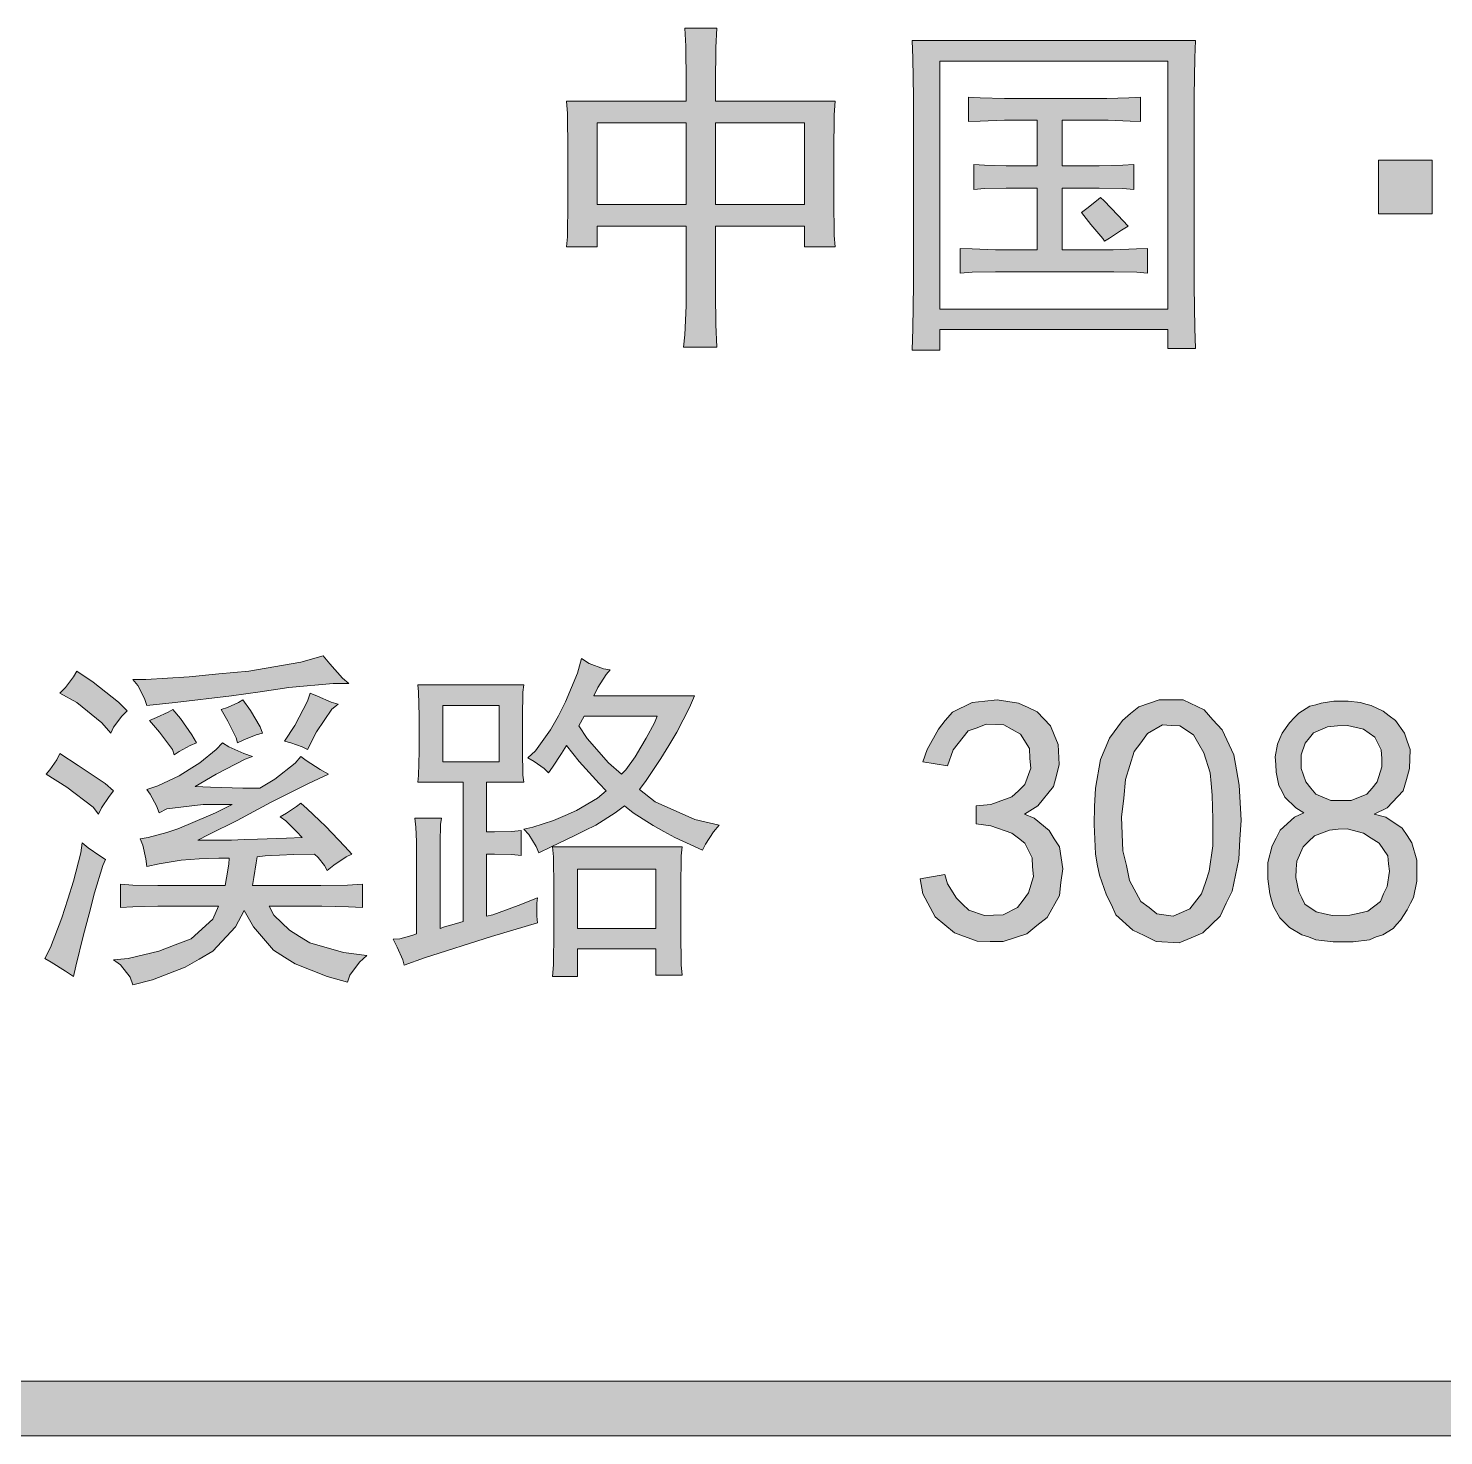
# Model space of a CAD drawing. Header units: millimetres. Extents: x 0 to 414, y 0 to 292.
# Drawn here: x 367.72 to 378.69, y 223.71 to 234.62 of the extents above; entities that cross this region are included whole.
import ezdxf

# ---------------------------------------------------------------- set-up
doc = ezdxf.new("R2010")
doc.units = ezdxf.units.MM

msp = doc.modelspace()

# ---------------------------------------------------------------- hatches: boundary and pattern name
h = msp.add_hatch(color=0)
h.paths.add_polyline_path([(373.051917, 234.618389), (373.044861, 234.470222), (373.041333, 234.188), (373.041333, 234.053944), (373.969139, 234.053944), (373.962083, 233.948111), (373.958556, 233.655306), (373.958556, 233.468333), (373.958556, 233.284889), (373.962083, 233.01325), (373.969139, 232.925056), (373.732778, 232.925056), (373.732778, 233.083806), (373.041333, 233.083806), (373.041333, 232.625194), (373.041333, 232.561694), (373.044861, 232.321806), (373.051917, 232.145417), (372.794389, 232.145417), (372.804972, 232.240667), (372.815556, 232.466444), (372.815556, 232.593444), (372.815556, 233.083806), (372.124111, 233.083806), (372.124111, 232.925056), (371.88775, 232.925056), (371.894806, 233.002667), (371.898333, 233.274306), (371.898333, 233.468333), (371.898333, 233.665889), (371.894806, 233.958694), (371.88775, 234.053944), (372.815556, 234.053944), (372.815556, 234.198583), (372.812028, 234.480806), (372.804972, 234.618389)])
h.paths.add_polyline_path([(373.732778, 233.253139), (373.732778, 233.884611), (373.041333, 233.884611), (373.041333, 233.253139)])
h.paths.add_polyline_path([(372.815556, 233.253139), (372.815556, 233.884611), (372.124111, 233.884611), (372.124111, 233.253139)])
h = msp.add_hatch(color=0)
h.paths.add_polyline_path([(376.763139, 234.523139), (376.756083, 234.389083), (376.752556, 234.09275), (376.752556, 233.926944), (376.752556, 232.783944), (376.752556, 232.618139), (376.756083, 232.293583), (376.763139, 232.134833), (376.547944, 232.134833), (376.547944, 232.283), (374.780528, 232.283), (374.780528, 232.12425), (374.565333, 232.12425), (374.572389, 232.290056), (374.575917, 232.628722), (374.575917, 232.805111), (374.575917, 233.926944), (374.575917, 234.085694), (374.572389, 234.385556), (374.565333, 234.523139)])
h.paths.add_polyline_path([(376.547944, 232.44175), (376.547944, 234.364389), (374.780528, 234.364389), (374.780528, 232.44175)])
h = msp.add_hatch(color=0)
h.dxf.hatch_style = 2
h.paths.add_polyline_path([(375.994083, 234.075111), (376.075222, 234.075111), (376.244556, 234.078639), (376.336278, 234.085694), (376.336278, 233.895194), (376.255139, 233.898722), (376.085806, 233.905778), (375.994083, 233.905778), (375.7295, 233.905778), (375.7295, 233.553), (375.92, 233.553), (376.01525, 233.553), (376.198694, 233.556528), (376.283361, 233.563583), (376.283361, 233.369556), (376.198694, 233.376611), (376.01525, 233.380139), (375.92, 233.380139), (375.7295, 233.380139), (375.7295, 232.900361), (376.025833, 232.900361), (376.124611, 232.900361), (376.304528, 232.907417), (376.389194, 232.910944), (376.389194, 232.720444), (376.308056, 232.7275), (376.128139, 232.731028), (376.025833, 232.731028), (375.302639, 232.731028), (375.210917, 232.731028), (375.031, 232.7275), (374.939278, 232.720444), (374.939278, 232.910944), (375.031, 232.907417), (375.210917, 232.900361), (375.302639, 232.900361), (375.535472, 232.900361), (375.535472, 233.380139), (375.387306, 233.380139), (375.295583, 233.380139), (375.12625, 233.376611), (375.045111, 233.369556), (375.045111, 233.563583), (375.12625, 233.556528), (375.295583, 233.553), (375.387306, 233.553), (375.535472, 233.553), (375.535472, 233.905778), (375.376722, 233.905778), (375.281472, 233.905778), (375.0945, 233.898722), (375.002778, 233.895194), (375.002778, 234.085694), (375.0945, 234.078639), (375.281472, 234.075111), (375.376722, 234.075111)])
h = msp.add_hatch(color=0)
h.dxf.hatch_style = 2
h.paths.add_polyline_path([(378.181306, 233.595333), (378.597583, 233.595333), (378.597583, 233.179056), (378.181306, 233.179056)])
h = msp.add_hatch(color=0)
h.dxf.hatch_style = 2
h.paths.add_polyline_path([(376.025833, 233.306056), (376.054056, 233.281361), (376.159889, 233.168472), (376.241028, 233.083806), (376.188111, 233.052056), (376.096389, 232.992083), (376.057583, 232.967389), (376.043472, 232.988556), (375.95175, 233.097917), (375.877667, 233.189639), (375.92, 233.221389), (375.994083, 233.281361)])
h = msp.add_hatch(color=0)
h.dxf.hatch_style = 2
h.paths.add_polyline_path([(370.201472, 229.538389), (370.078, 229.538389), (369.735806, 229.506639), (369.513556, 229.474889), (369.291306, 229.443139), (368.853861, 229.390222), (368.635139, 229.369056), (368.6175, 229.421972), (368.564583, 229.524278), (368.525778, 229.570139), (368.628083, 229.570139), (368.963222, 229.591306), (369.192528, 229.612472), (369.425361, 229.633639), (369.827528, 229.704194), (370.000389, 229.753583), (370.053306, 229.690083), (370.152083, 229.580722)])
h = msp.add_hatch(color=0)
h.paths.add_polyline_path([(372.226417, 229.644222), (372.194667, 229.608944), (372.131167, 229.506639), (372.099417, 229.443139), (372.879056, 229.443139), (372.84025, 229.351417), (372.741472, 229.160917), (372.6815, 229.058611), (372.618, 228.956306), (372.505111, 228.786972), (372.452194, 228.716417), (372.575667, 228.621167), (372.882583, 228.483583), (373.069556, 228.44125), (373.027222, 228.388333), (372.963722, 228.293083), (372.942556, 228.247222), (372.879056, 228.275444), (372.727361, 228.346), (372.642694, 228.391861), (372.558028, 228.437722), (372.402806, 228.5365), (372.335778, 228.589417), (372.265222, 228.5365), (372.113528, 228.44125), (372.028861, 228.398917), (371.947722, 228.356583), (371.767806, 228.271917), (371.672556, 228.226056), (371.651389, 228.275444), (371.594944, 228.367167), (371.556139, 228.4095), (371.626694, 228.423611), (371.785444, 228.476528), (371.877167, 228.515333), (371.965361, 228.554139), (372.127639, 228.649389), (372.194667, 228.705833), (372.14175, 228.762278), (371.986528, 228.935139), (371.88775, 229.058611), (371.848944, 228.995111), (371.778389, 228.889278), (371.746639, 228.846944), (371.714889, 228.878694), (371.637278, 228.935139), (371.587889, 228.963361), (371.647861, 229.016278), (371.764278, 229.178556), (371.82425, 229.287917), (371.880694, 229.397278), (371.972417, 229.619528), (372.004167, 229.732417), (372.064139, 229.693611), (372.1735, 229.651278)])
h.paths.add_polyline_path([(371.983, 229.210306), (372.0465, 229.111528), (372.212306, 228.924556), (372.314611, 228.836361), (372.346361, 228.868111), (372.420444, 228.970417), (372.462778, 229.0445), (372.505111, 229.115056), (372.568611, 229.235), (372.589778, 229.284389), (372.025333, 229.284389)])
h = msp.add_hatch(color=0)
h.dxf.hatch_style = 2
h.paths.add_polyline_path([(368.091861, 229.633639), (368.218861, 229.548972), (368.416417, 229.39375), (368.483444, 229.326722), (368.441111, 229.284389), (368.377611, 229.199722), (368.356444, 229.153861), (368.285889, 229.235), (368.091861, 229.390222), (367.961333, 229.464306), (368.003667, 229.506639), (368.067167, 229.591306)])
h = msp.add_hatch(color=0)
h.paths.add_polyline_path([(371.661972, 227.682778), (371.305667, 227.576944), (370.787083, 227.411139), (370.628333, 227.354694), (370.61775, 227.397028), (370.575417, 227.495806), (370.543667, 227.555778), (370.596583, 227.559306), (370.688306, 227.584), (370.723583, 227.598111), (370.723583, 228.271917), (370.723583, 228.31425), (370.720056, 228.423611), (370.713, 228.494167), (370.917611, 228.494167), (370.910556, 228.444778), (370.907028, 228.307194), (370.907028, 228.215472), (370.907028, 227.640444), (370.942306, 227.651028), (371.034028, 227.67925), (371.086944, 227.693361), (371.086944, 228.772861), (370.734167, 228.772861), (370.741222, 228.825778), (370.74475, 229.01275), (370.74475, 229.143278), (370.74475, 229.284389), (370.741222, 229.474889), (370.734167, 229.527806), (371.556139, 229.527806), (371.549083, 229.471361), (371.545556, 229.277333), (371.545556, 229.143278), (371.545556, 229.016278), (371.549083, 228.829306), (371.556139, 228.772861), (371.266861, 228.772861), (371.266861, 228.388333), (371.330361, 228.388333), (371.464417, 228.391861), (371.534972, 228.398917), (371.534972, 228.204889), (371.464417, 228.211944), (371.330361, 228.215472), (371.266861, 228.215472), (371.266861, 227.735694), (371.31625, 227.746278), (371.513806, 227.816833), (371.661972, 227.876806), (371.658444, 227.834472), (371.658444, 227.735694)])
h.paths.add_polyline_path([(371.365639, 228.931611), (371.365639, 229.369056), (370.928194, 229.369056), (370.928194, 228.931611)])
h = msp.add_hatch(color=0)
h.dxf.hatch_style = 2
h.paths.add_polyline_path([(369.3795, 229.411389), (369.439472, 229.33025), (369.513556, 229.20325), (369.531194, 229.153861), (369.481806, 229.13975), (369.386556, 229.100944), (369.337167, 229.079778), (369.326583, 229.118583), (369.263083, 229.245583), (369.210167, 229.337306), (369.259556, 229.351417), (369.344222, 229.390222)])
h = msp.add_hatch(color=0)
h.dxf.hatch_style = 2
h.paths.add_polyline_path([(370.116806, 229.379639), (370.067417, 229.340833), (369.951, 229.164444), (369.880444, 229.026861), (369.838111, 229.048028), (369.749917, 229.079778), (369.700528, 229.090361), (369.781667, 229.213833), (369.880444, 229.400806), (369.901611, 229.464306), (369.958056, 229.439611), (370.063889, 229.39375)])
h = msp.add_hatch(color=0)
h.dxf.hatch_style = 2
h.paths.add_polyline_path([(374.628833, 228.024972), (374.819333, 228.056722), (374.8405, 227.986167), (374.911056, 227.873278), (374.956917, 227.827417), (375.006306, 227.781556), (375.12625, 227.739222), (375.196806, 227.74275), (375.270889, 227.746278), (375.383778, 227.802722), (375.426111, 227.859167), (375.468444, 227.915611), (375.50725, 228.042611), (375.500194, 228.116694), (375.496667, 228.18725), (375.440222, 228.300139), (375.390833, 228.338944), (375.337917, 228.37775), (375.175639, 228.434194), (375.06275, 228.451833), (375.06275, 228.589417), (375.175639, 228.6), (375.337917, 228.659972), (375.390833, 228.705833), (375.440222, 228.755222), (375.486083, 228.882222), (375.479028, 228.956306), (375.4755, 229.033917), (375.404944, 229.146806), (375.341444, 229.182083), (375.277944, 229.217361), (375.140361, 229.224417), (375.069806, 229.196194), (374.99925, 229.1715), (374.882833, 229.023333), (374.8405, 228.899861), (374.65, 228.931611), (374.68175, 229.026861), (374.769944, 229.185611), (374.822861, 229.252639), (374.879306, 229.316139), (375.031, 229.390222), (375.129778, 229.400806), (375.225028, 229.411389), (375.390833, 229.386694), (375.464917, 229.351417), (375.535472, 229.319667), (375.637778, 229.210306), (375.666, 229.13975), (375.69775, 229.065667), (375.704806, 228.910444), (375.683639, 228.825778), (375.662472, 228.741111), (375.539, 228.589417), (375.436694, 228.525917), (375.510778, 228.494167), (375.627194, 228.398917), (375.666, 228.335417), (375.708333, 228.271917), (375.733028, 228.102583), (375.718917, 227.99675), (375.708333, 227.894444), (375.613083, 227.725111), (375.531944, 227.661611), (375.454333, 227.598111), (375.270889, 227.538139), (375.172111, 227.538139), (375.069806, 227.541667), (374.893417, 227.605167), (374.819333, 227.668667), (374.74525, 227.728639), (374.65, 227.908556)])
h = msp.add_hatch(color=0)
h.paths.add_polyline_path([(375.979972, 228.585889), (375.987028, 228.727), (376.025833, 228.94925), (376.061111, 229.033917), (376.096389, 229.115056), (376.195167, 229.252639), (376.258667, 229.305556), (376.322167, 229.358472), (376.480917, 229.411389), (376.572639, 229.411389), (376.667889, 229.411389), (376.830167, 229.333778), (376.897194, 229.256167), (376.96775, 229.178556), (377.059472, 228.984528), (377.080639, 228.868111), (377.101806, 228.751694), (377.115917, 228.480056), (377.105333, 228.328361), (377.098278, 228.176667), (377.045361, 227.929722), (376.9995, 227.834472), (376.953639, 227.735694), (376.819583, 227.605167), (376.727861, 227.566361), (376.636139, 227.527556), (376.456222, 227.538139), (376.3645, 227.584), (376.276306, 227.626333), (376.145778, 227.746278), (376.1105, 227.823889), (376.071694, 227.897972), (376.018778, 228.053194), (376.001139, 228.137861), (375.987028, 228.219), (375.976444, 228.444778)])
h.paths.add_polyline_path([(376.20575, 228.649389), (376.188111, 228.501222), (376.198694, 228.240167), (376.226917, 228.127278), (376.251611, 228.010861), (376.339806, 227.848583), (376.403306, 227.802722), (376.463278, 227.753333), (376.590278, 227.735694), (376.653778, 227.763917), (376.717278, 227.792139), (376.809, 227.908556), (376.84075, 227.99675), (376.868972, 228.084944), (376.897194, 228.278972), (376.897194, 228.381278), (376.897194, 228.487111), (376.890139, 228.674083), (376.883083, 228.762278), (376.876028, 228.846944), (376.826639, 229.002167), (376.787833, 229.069194), (376.7455, 229.13975), (376.639667, 229.210306), (376.572639, 229.213833), (376.505611, 229.217361), (376.389194, 229.150333), (376.339806, 229.079778), (376.286889, 229.01275), (376.219861, 228.794028)])
h = msp.add_hatch(color=0)
h.paths.add_polyline_path([(377.324056, 228.088472), (377.324056, 228.151972), (377.355806, 228.278972), (377.387556, 228.338944), (377.419306, 228.402444), (377.528667, 228.501222), (377.60275, 228.5365), (377.53925, 228.575306), (377.454583, 228.656444), (377.433417, 228.702306), (377.408722, 228.748167), (377.387556, 228.850472), (377.384028, 228.910444), (377.3805, 228.970417), (377.398139, 229.069194), (377.415778, 229.111528), (377.433417, 229.153861), (377.489861, 229.235), (377.528667, 229.273806), (377.563944, 229.309083), (377.648611, 229.362), (377.694472, 229.372583), (377.736806, 229.386694), (377.835583, 229.400806), (377.8885, 229.400806), (377.944944, 229.400806), (378.040194, 229.390222), (378.082528, 229.379639), (378.124861, 229.369056), (378.216583, 229.323194), (378.262444, 229.287917), (378.311833, 229.252639), (378.382389, 229.153861), (378.403556, 229.090361), (378.424722, 229.026861), (378.421194, 228.878694), (378.3965, 228.794028), (378.371806, 228.705833), (378.248333, 228.575306), (378.146028, 228.525917), (378.23775, 228.501222), (378.36475, 228.416556), (378.403556, 228.360111), (378.438833, 228.303667), (378.477639, 228.169611), (378.477639, 228.088472), (378.477639, 228.007333), (378.452944, 227.880333), (378.42825, 227.834472), (378.403556, 227.785083), (378.350639, 227.703944), (378.322417, 227.672194), (378.294194, 227.640444), (378.213056, 227.591056), (378.163667, 227.573417), (378.11075, 227.55225), (377.98375, 227.534611), (377.906139, 227.534611), (377.828528, 227.534611), (377.694472, 227.55225), (377.638028, 227.573417), (377.585111, 227.591056), (377.489861, 227.6475), (377.454583, 227.682778), (377.415778, 227.721583), (377.366389, 227.809778), (377.352278, 227.859167), (377.338167, 227.908556), (377.324056, 228.024972)])
h.paths.add_polyline_path([(377.542778, 228.099056), (377.53925, 228.035556), (377.563944, 227.922667), (377.585111, 227.876806), (377.609806, 227.827417), (377.698, 227.767444), (377.7615, 227.753333), (377.825, 227.739222), (377.959056, 227.74275), (378.029611, 227.756861), (378.096639, 227.7745), (378.195417, 227.848583), (378.220111, 227.908556), (378.248333, 227.965), (378.265972, 228.084944), (378.258917, 228.141389), (378.251861, 228.201361), (378.184833, 228.300139), (378.124861, 228.338944), (378.064889, 228.37775), (377.937889, 228.413028), (377.867333, 228.4095), (377.800306, 228.402444), (377.683889, 228.356583), (377.638028, 228.31425), (377.595694, 228.271917), (377.546306, 228.162556)])
h.paths.add_polyline_path([(377.581583, 228.931611), (377.581583, 228.878694), (377.616861, 228.776389), (377.655667, 228.727), (377.694472, 228.681139), (377.810889, 228.63175), (377.8885, 228.63175), (377.969639, 228.63175), (378.089583, 228.681139), (378.131917, 228.727), (378.170722, 228.776389), (378.206, 228.892806), (378.206, 228.956306), (378.202472, 229.023333), (378.153083, 229.122111), (378.107222, 229.153861), (378.064889, 229.185611), (377.941417, 229.213833), (377.863806, 229.210306), (377.786194, 229.20325), (377.676833, 229.157389), (377.645083, 229.118583), (377.613333, 229.07625), (377.581583, 228.984528)])
h = msp.add_hatch(color=0)
h.dxf.hatch_style = 2
h.paths.add_polyline_path([(368.836222, 229.337306), (368.896194, 229.26675), (368.984389, 229.13975), (369.019667, 229.079778), (368.970278, 229.058611), (368.885611, 229.01275), (368.846806, 228.984528), (368.832694, 229.026861), (368.733917, 229.160917), (368.656306, 229.252639), (368.709222, 229.273806), (368.800944, 229.316139)])
h = msp.add_hatch(color=0)
h.dxf.hatch_style = 2
h.paths.add_polyline_path([(369.22075, 229.079778), (369.270139, 229.048028), (369.386556, 228.995111), (369.453583, 228.973944), (369.397139, 228.952778), (369.171361, 228.836361), (369.009083, 228.741111), (369.129028, 228.734056), (369.3795, 228.727), (369.510028, 228.727), (369.626444, 228.797556), (369.785194, 228.921028), (369.827528, 228.973944), (369.869861, 228.942194), (369.979222, 228.871639), (370.042722, 228.836361), (369.8875, 228.762278), (369.598222, 228.617639), (369.464167, 228.547083), (369.333639, 228.476528), (369.114917, 228.367167), (369.03025, 228.324833), (369.107861, 228.324833), (369.291306, 228.324833), (369.390083, 228.328361), (369.492389, 228.331889), (369.718167, 228.338944), (369.838111, 228.346), (369.795778, 228.391861), (369.711111, 228.473), (369.668778, 228.50475), (369.718167, 228.532972), (369.795778, 228.585889), (369.827528, 228.610583), (369.876917, 228.56825), (369.972167, 228.476528), (370.021556, 228.430667), (370.067417, 228.381278), (370.169722, 228.275444), (370.222639, 228.215472), (370.180306, 228.194306), (370.085056, 228.130806), (370.032139, 228.088472), (370.010972, 228.127278), (369.961583, 228.190778), (369.933361, 228.215472), (369.774611, 228.211944), (369.552361, 228.201361), (369.488861, 228.194306), (369.481806, 228.148444), (369.464167, 228.035556), (369.453583, 227.972056), (369.891028, 227.972056), (369.98275, 227.972056), (370.190889, 227.975583), (370.307306, 227.982639), (370.307306, 227.802722), (370.197944, 227.80625), (369.989806, 227.813306), (369.891028, 227.813306), (369.584111, 227.813306), (369.619389, 227.74275), (369.739333, 227.626333), (369.816944, 227.576944), (369.898083, 227.527556), (370.159139, 227.453472), (370.339056, 227.428778), (370.282611, 227.379389), (370.208528, 227.277083), (370.190889, 227.224167), (370.032139, 227.2665), (369.785194, 227.365278), (369.700528, 227.418194), (369.615861, 227.471111), (369.460639, 227.651028), (369.390083, 227.778028), (369.323056, 227.651028), (369.146667, 227.464056), (369.040833, 227.400556), (368.931472, 227.340583), (368.677472, 227.241806), (368.525778, 227.203), (368.504611, 227.262972), (368.430528, 227.358222), (368.377611, 227.397028), (368.4905, 227.407611), (368.726861, 227.464056), (368.853861, 227.513444), (368.977333, 227.559306), (369.146667, 227.711), (369.189, 227.813306), (368.815056, 227.813306), (368.719806, 227.813306), (368.525778, 227.80625), (368.430528, 227.802722), (368.430528, 227.982639), (368.525778, 227.975583), (368.719806, 227.972056), (368.815056, 227.972056), (369.241917, 227.972056), (369.2525, 228.032028), (369.270139, 228.137861), (369.273667, 228.183722), (369.192528, 228.183722), (369.040833, 228.180194), (368.970278, 228.173139), (368.899722, 228.169611), (368.730389, 228.141389), (368.635139, 228.120222), (368.628083, 228.180194), (368.603389, 228.286028), (368.582222, 228.335417), (368.645722, 228.346), (368.790361, 228.384806), (368.875028, 228.413028), (368.956167, 228.444778), (369.167833, 228.5365), (369.294833, 228.6), (369.072583, 228.6), (368.790361, 228.56825), (368.730389, 228.5365), (368.709222, 228.589417), (368.659833, 228.681139), (368.635139, 228.716417), (368.719806, 228.744639), (368.885611, 228.82225), (368.963222, 228.871639), (369.044361, 228.924556), (369.171361, 229.026861)])
h = msp.add_hatch(color=0)
h.dxf.hatch_style = 2
h.paths.add_polyline_path([(367.961333, 228.995111), (368.102444, 228.903389), (368.310583, 228.762278), (368.377611, 228.705833), (368.342333, 228.6635), (368.282361, 228.575306), (368.261194, 228.525917), (368.218861, 228.578833), (368.01425, 228.734056), (367.8555, 228.836361), (367.883722, 228.868111), (367.936639, 228.945722)])
h = msp.add_hatch(color=0)
h.dxf.hatch_style = 2
h.paths.add_polyline_path([(368.314111, 228.173139), (368.292944, 228.127278), (368.229444, 227.915611), (368.187111, 227.753333), (368.144778, 227.591056), (368.084806, 227.347639), (368.067167, 227.2665), (368.003667, 227.308833), (367.894306, 227.379389), (367.844917, 227.407611), (367.88725, 227.492278), (367.975444, 227.721583), (368.021306, 227.866222), (368.067167, 228.007333), (368.123611, 228.226056), (368.134194, 228.303667), (368.180056, 228.264861), (368.271778, 228.201361)])
h = msp.add_hatch(color=0)
h.paths.add_polyline_path([(372.783806, 228.271917), (372.77675, 228.201361), (372.773222, 227.954417), (372.773222, 227.778028), (372.773222, 227.608694), (372.77675, 227.358222), (372.783806, 227.277083), (372.579194, 227.277083), (372.579194, 227.481694), (371.972417, 227.481694), (371.972417, 227.2665), (371.778389, 227.2665), (371.785444, 227.358222), (371.788972, 227.61575), (371.788972, 227.778028), (371.788972, 227.950889), (371.785444, 228.194306), (371.778389, 228.271917)])
h.paths.add_polyline_path([(372.579194, 227.640444), (372.579194, 228.099056), (371.972417, 228.099056), (371.972417, 227.640444)])
h = msp.add_hatch(color=0)
h.dxf.hatch_style = 2
h.paths.add_polyline_path([(404.237472, 224.130306), (404.237472, 223.706972), (354.957944, 223.706972), (354.957944, 224.130306)])

# ---------------------------------------------------------------- linework, layer by layer
at = {"color": 0, "lineweight": 0}
for points in [[(373.051917, 234.618389), (373.044861, 234.470222), (373.041333, 234.188), (373.041333, 234.053944), (373.969139, 234.053944), (373.962083, 233.948111), (373.958556, 233.655306), (373.958556, 233.468333), (373.958556, 233.284889), (373.962083, 233.01325), (373.969139, 232.925056), (373.732778, 232.925056), (373.732778, 233.083806), (373.041333, 233.083806), (373.041333, 232.625194), (373.041333, 232.561694), (373.044861, 232.321806), (373.051917, 232.145417), (372.794389, 232.145417), (372.804972, 232.240667), (372.815556, 232.466444), (372.815556, 232.593444), (372.815556, 233.083806), (372.124111, 233.083806), (372.124111, 232.925056), (371.88775, 232.925056), (371.894806, 233.002667), (371.898333, 233.274306), (371.898333, 233.468333), (371.898333, 233.665889), (371.894806, 233.958694), (371.88775, 234.053944), (372.815556, 234.053944), (372.815556, 234.198583), (372.812028, 234.480806), (372.804972, 234.618389)], [(376.763139, 234.523139), (376.756083, 234.389083), (376.752556, 234.09275), (376.752556, 233.926944), (376.752556, 232.783944), (376.752556, 232.618139), (376.756083, 232.293583), (376.763139, 232.134833), (376.547944, 232.134833), (376.547944, 232.283), (374.780528, 232.283), (374.780528, 232.12425), (374.565333, 232.12425), (374.572389, 232.290056), (374.575917, 232.628722), (374.575917, 232.805111), (374.575917, 233.926944), (374.575917, 234.085694), (374.572389, 234.385556), (374.565333, 234.523139)], [(376.547944, 232.44175), (376.547944, 234.364389), (374.780528, 234.364389), (374.780528, 232.44175)], [(375.994083, 234.075111), (376.075222, 234.075111), (376.244556, 234.078639), (376.336278, 234.085694), (376.336278, 233.895194), (376.255139, 233.898722), (376.085806, 233.905778), (375.994083, 233.905778), (375.7295, 233.905778), (375.7295, 233.553), (375.92, 233.553), (376.01525, 233.553), (376.198694, 233.556528), (376.283361, 233.563583), (376.283361, 233.369556), (376.198694, 233.376611), (376.01525, 233.380139), (375.92, 233.380139), (375.7295, 233.380139), (375.7295, 232.900361), (376.025833, 232.900361), (376.124611, 232.900361), (376.304528, 232.907417), (376.389194, 232.910944), (376.389194, 232.720444), (376.308056, 232.7275), (376.128139, 232.731028), (376.025833, 232.731028), (375.302639, 232.731028), (375.210917, 232.731028), (375.031, 232.7275), (374.939278, 232.720444), (374.939278, 232.910944), (375.031, 232.907417), (375.210917, 232.900361), (375.302639, 232.900361), (375.535472, 232.900361), (375.535472, 233.380139), (375.387306, 233.380139), (375.295583, 233.380139), (375.12625, 233.376611), (375.045111, 233.369556), (375.045111, 233.563583), (375.12625, 233.556528), (375.295583, 233.553), (375.387306, 233.553), (375.535472, 233.553), (375.535472, 233.905778), (375.376722, 233.905778), (375.281472, 233.905778), (375.0945, 233.898722), (375.002778, 233.895194), (375.002778, 234.085694), (375.0945, 234.078639), (375.281472, 234.075111), (375.376722, 234.075111)], [(372.815556, 233.253139), (372.815556, 233.884611), (372.124111, 233.884611), (372.124111, 233.253139)], [(373.732778, 233.253139), (373.732778, 233.884611), (373.041333, 233.884611), (373.041333, 233.253139)], [(378.181306, 233.595333), (378.597583, 233.595333), (378.597583, 233.179056), (378.181306, 233.179056)], [(376.025833, 233.306056), (376.054056, 233.281361), (376.159889, 233.168472), (376.241028, 233.083806), (376.188111, 233.052056), (376.096389, 232.992083), (376.057583, 232.967389), (376.043472, 232.988556), (375.95175, 233.097917), (375.877667, 233.189639), (375.92, 233.221389), (375.994083, 233.281361)], [(370.201472, 229.538389), (370.078, 229.538389), (369.735806, 229.506639), (369.513556, 229.474889), (369.291306, 229.443139), (368.853861, 229.390222), (368.635139, 229.369056), (368.6175, 229.421972), (368.564583, 229.524278), (368.525778, 229.570139), (368.628083, 229.570139), (368.963222, 229.591306), (369.192528, 229.612472), (369.425361, 229.633639), (369.827528, 229.704194), (370.000389, 229.753583), (370.053306, 229.690083), (370.152083, 229.580722)], [(372.226417, 229.644222), (372.194667, 229.608944), (372.131167, 229.506639), (372.099417, 229.443139), (372.879056, 229.443139), (372.84025, 229.351417), (372.741472, 229.160917), (372.6815, 229.058611), (372.618, 228.956306), (372.505111, 228.786972), (372.452194, 228.716417), (372.575667, 228.621167), (372.882583, 228.483583), (373.069556, 228.44125), (373.027222, 228.388333), (372.963722, 228.293083), (372.942556, 228.247222), (372.879056, 228.275444), (372.727361, 228.346), (372.642694, 228.391861), (372.558028, 228.437722), (372.402806, 228.5365), (372.335778, 228.589417), (372.265222, 228.5365), (372.113528, 228.44125), (372.028861, 228.398917), (371.947722, 228.356583), (371.767806, 228.271917), (371.672556, 228.226056), (371.651389, 228.275444), (371.594944, 228.367167), (371.556139, 228.4095), (371.626694, 228.423611), (371.785444, 228.476528), (371.877167, 228.515333), (371.965361, 228.554139), (372.127639, 228.649389), (372.194667, 228.705833), (372.14175, 228.762278), (371.986528, 228.935139), (371.88775, 229.058611), (371.848944, 228.995111), (371.778389, 228.889278), (371.746639, 228.846944), (371.714889, 228.878694), (371.637278, 228.935139), (371.587889, 228.963361), (371.647861, 229.016278), (371.764278, 229.178556), (371.82425, 229.287917), (371.880694, 229.397278), (371.972417, 229.619528), (372.004167, 229.732417), (372.064139, 229.693611), (372.1735, 229.651278)], [(368.091861, 229.633639), (368.218861, 229.548972), (368.416417, 229.39375), (368.483444, 229.326722), (368.441111, 229.284389), (368.377611, 229.199722), (368.356444, 229.153861), (368.285889, 229.235), (368.091861, 229.390222), (367.961333, 229.464306), (368.003667, 229.506639), (368.067167, 229.591306)], [(371.661972, 227.682778), (371.305667, 227.576944), (370.787083, 227.411139), (370.628333, 227.354694), (370.61775, 227.397028), (370.575417, 227.495806), (370.543667, 227.555778), (370.596583, 227.559306), (370.688306, 227.584), (370.723583, 227.598111), (370.723583, 228.271917), (370.723583, 228.31425), (370.720056, 228.423611), (370.713, 228.494167), (370.917611, 228.494167), (370.910556, 228.444778), (370.907028, 228.307194), (370.907028, 228.215472), (370.907028, 227.640444), (370.942306, 227.651028), (371.034028, 227.67925), (371.086944, 227.693361), (371.086944, 228.772861), (370.734167, 228.772861), (370.741222, 228.825778), (370.74475, 229.01275), (370.74475, 229.143278), (370.74475, 229.284389), (370.741222, 229.474889), (370.734167, 229.527806), (371.556139, 229.527806), (371.549083, 229.471361), (371.545556, 229.277333), (371.545556, 229.143278), (371.545556, 229.016278), (371.549083, 228.829306), (371.556139, 228.772861), (371.266861, 228.772861), (371.266861, 228.388333), (371.330361, 228.388333), (371.464417, 228.391861), (371.534972, 228.398917), (371.534972, 228.204889), (371.464417, 228.211944), (371.330361, 228.215472), (371.266861, 228.215472), (371.266861, 227.735694), (371.31625, 227.746278), (371.513806, 227.816833), (371.661972, 227.876806), (371.658444, 227.834472), (371.658444, 227.735694)], [(369.3795, 229.411389), (369.439472, 229.33025), (369.513556, 229.20325), (369.531194, 229.153861), (369.481806, 229.13975), (369.386556, 229.100944), (369.337167, 229.079778), (369.326583, 229.118583), (369.263083, 229.245583), (369.210167, 229.337306), (369.259556, 229.351417), (369.344222, 229.390222)], [(370.116806, 229.379639), (370.067417, 229.340833), (369.951, 229.164444), (369.880444, 229.026861), (369.838111, 229.048028), (369.749917, 229.079778), (369.700528, 229.090361), (369.781667, 229.213833), (369.880444, 229.400806), (369.901611, 229.464306), (369.958056, 229.439611), (370.063889, 229.39375)], [(374.628833, 228.024972), (374.819333, 228.056722), (374.8405, 227.986167), (374.911056, 227.873278), (374.956917, 227.827417), (375.006306, 227.781556), (375.12625, 227.739222), (375.196806, 227.74275), (375.270889, 227.746278), (375.383778, 227.802722), (375.426111, 227.859167), (375.468444, 227.915611), (375.50725, 228.042611), (375.500194, 228.116694), (375.496667, 228.18725), (375.440222, 228.300139), (375.390833, 228.338944), (375.337917, 228.37775), (375.175639, 228.434194), (375.06275, 228.451833), (375.06275, 228.589417), (375.175639, 228.6), (375.337917, 228.659972), (375.390833, 228.705833), (375.440222, 228.755222), (375.486083, 228.882222), (375.479028, 228.956306), (375.4755, 229.033917), (375.404944, 229.146806), (375.341444, 229.182083), (375.277944, 229.217361), (375.140361, 229.224417), (375.069806, 229.196194), (374.99925, 229.1715), (374.882833, 229.023333), (374.8405, 228.899861), (374.65, 228.931611), (374.68175, 229.026861), (374.769944, 229.185611), (374.822861, 229.252639), (374.879306, 229.316139), (375.031, 229.390222), (375.129778, 229.400806), (375.225028, 229.411389), (375.390833, 229.386694), (375.464917, 229.351417), (375.535472, 229.319667), (375.637778, 229.210306), (375.666, 229.13975), (375.69775, 229.065667), (375.704806, 228.910444), (375.683639, 228.825778), (375.662472, 228.741111), (375.539, 228.589417), (375.436694, 228.525917), (375.510778, 228.494167), (375.627194, 228.398917), (375.666, 228.335417), (375.708333, 228.271917), (375.733028, 228.102583), (375.718917, 227.99675), (375.708333, 227.894444), (375.613083, 227.725111), (375.531944, 227.661611), (375.454333, 227.598111), (375.270889, 227.538139), (375.172111, 227.538139), (375.069806, 227.541667), (374.893417, 227.605167), (374.819333, 227.668667), (374.74525, 227.728639), (374.65, 227.908556)], [(375.979972, 228.585889), (375.987028, 228.727), (376.025833, 228.94925), (376.061111, 229.033917), (376.096389, 229.115056), (376.195167, 229.252639), (376.258667, 229.305556), (376.322167, 229.358472), (376.480917, 229.411389), (376.572639, 229.411389), (376.667889, 229.411389), (376.830167, 229.333778), (376.897194, 229.256167), (376.96775, 229.178556), (377.059472, 228.984528), (377.080639, 228.868111), (377.101806, 228.751694), (377.115917, 228.480056), (377.105333, 228.328361), (377.098278, 228.176667), (377.045361, 227.929722), (376.9995, 227.834472), (376.953639, 227.735694), (376.819583, 227.605167), (376.727861, 227.566361), (376.636139, 227.527556), (376.456222, 227.538139), (376.3645, 227.584), (376.276306, 227.626333), (376.145778, 227.746278), (376.1105, 227.823889), (376.071694, 227.897972), (376.018778, 228.053194), (376.001139, 228.137861), (375.987028, 228.219), (375.976444, 228.444778)], [(377.324056, 228.088472), (377.324056, 228.151972), (377.355806, 228.278972), (377.387556, 228.338944), (377.419306, 228.402444), (377.528667, 228.501222), (377.60275, 228.5365), (377.53925, 228.575306), (377.454583, 228.656444), (377.433417, 228.702306), (377.408722, 228.748167), (377.387556, 228.850472), (377.384028, 228.910444), (377.3805, 228.970417), (377.398139, 229.069194), (377.415778, 229.111528), (377.433417, 229.153861), (377.489861, 229.235), (377.528667, 229.273806), (377.563944, 229.309083), (377.648611, 229.362), (377.694472, 229.372583), (377.736806, 229.386694), (377.835583, 229.400806), (377.8885, 229.400806), (377.944944, 229.400806), (378.040194, 229.390222), (378.082528, 229.379639), (378.124861, 229.369056), (378.216583, 229.323194), (378.262444, 229.287917), (378.311833, 229.252639), (378.382389, 229.153861), (378.403556, 229.090361), (378.424722, 229.026861), (378.421194, 228.878694), (378.3965, 228.794028), (378.371806, 228.705833), (378.248333, 228.575306), (378.146028, 228.525917), (378.23775, 228.501222), (378.36475, 228.416556), (378.403556, 228.360111), (378.438833, 228.303667), (378.477639, 228.169611), (378.477639, 228.088472), (378.477639, 228.007333), (378.452944, 227.880333), (378.42825, 227.834472), (378.403556, 227.785083), (378.350639, 227.703944), (378.322417, 227.672194), (378.294194, 227.640444), (378.213056, 227.591056), (378.163667, 227.573417), (378.11075, 227.55225), (377.98375, 227.534611), (377.906139, 227.534611), (377.828528, 227.534611), (377.694472, 227.55225), (377.638028, 227.573417), (377.585111, 227.591056), (377.489861, 227.6475), (377.454583, 227.682778), (377.415778, 227.721583), (377.366389, 227.809778), (377.352278, 227.859167), (377.338167, 227.908556), (377.324056, 228.024972)], [(368.836222, 229.337306), (368.896194, 229.26675), (368.984389, 229.13975), (369.019667, 229.079778), (368.970278, 229.058611), (368.885611, 229.01275), (368.846806, 228.984528), (368.832694, 229.026861), (368.733917, 229.160917), (368.656306, 229.252639), (368.709222, 229.273806), (368.800944, 229.316139)], [(371.365639, 228.931611), (371.365639, 229.369056), (370.928194, 229.369056), (370.928194, 228.931611)], [(371.983, 229.210306), (372.0465, 229.111528), (372.212306, 228.924556), (372.314611, 228.836361), (372.346361, 228.868111), (372.420444, 228.970417), (372.462778, 229.0445), (372.505111, 229.115056), (372.568611, 229.235), (372.589778, 229.284389), (372.025333, 229.284389)], [(376.20575, 228.649389), (376.188111, 228.501222), (376.198694, 228.240167), (376.226917, 228.127278), (376.251611, 228.010861), (376.339806, 227.848583), (376.403306, 227.802722), (376.463278, 227.753333), (376.590278, 227.735694), (376.653778, 227.763917), (376.717278, 227.792139), (376.809, 227.908556), (376.84075, 227.99675), (376.868972, 228.084944), (376.897194, 228.278972), (376.897194, 228.381278), (376.897194, 228.487111), (376.890139, 228.674083), (376.883083, 228.762278), (376.876028, 228.846944), (376.826639, 229.002167), (376.787833, 229.069194), (376.7455, 229.13975), (376.639667, 229.210306), (376.572639, 229.213833), (376.505611, 229.217361), (376.389194, 229.150333), (376.339806, 229.079778), (376.286889, 229.01275), (376.219861, 228.794028)], [(377.581583, 228.931611), (377.581583, 228.878694), (377.616861, 228.776389), (377.655667, 228.727), (377.694472, 228.681139), (377.810889, 228.63175), (377.8885, 228.63175), (377.969639, 228.63175), (378.089583, 228.681139), (378.131917, 228.727), (378.170722, 228.776389), (378.206, 228.892806), (378.206, 228.956306), (378.202472, 229.023333), (378.153083, 229.122111), (378.107222, 229.153861), (378.064889, 229.185611), (377.941417, 229.213833), (377.863806, 229.210306), (377.786194, 229.20325), (377.676833, 229.157389), (377.645083, 229.118583), (377.613333, 229.07625), (377.581583, 228.984528)], [(369.22075, 229.079778), (369.270139, 229.048028), (369.386556, 228.995111), (369.453583, 228.973944), (369.397139, 228.952778), (369.171361, 228.836361), (369.009083, 228.741111), (369.129028, 228.734056), (369.3795, 228.727), (369.510028, 228.727), (369.626444, 228.797556), (369.785194, 228.921028), (369.827528, 228.973944), (369.869861, 228.942194), (369.979222, 228.871639), (370.042722, 228.836361), (369.8875, 228.762278), (369.598222, 228.617639), (369.464167, 228.547083), (369.333639, 228.476528), (369.114917, 228.367167), (369.03025, 228.324833), (369.107861, 228.324833), (369.291306, 228.324833), (369.390083, 228.328361), (369.492389, 228.331889), (369.718167, 228.338944), (369.838111, 228.346), (369.795778, 228.391861), (369.711111, 228.473), (369.668778, 228.50475), (369.718167, 228.532972), (369.795778, 228.585889), (369.827528, 228.610583), (369.876917, 228.56825), (369.972167, 228.476528), (370.021556, 228.430667), (370.067417, 228.381278), (370.169722, 228.275444), (370.222639, 228.215472), (370.180306, 228.194306), (370.085056, 228.130806), (370.032139, 228.088472), (370.010972, 228.127278), (369.961583, 228.190778), (369.933361, 228.215472), (369.774611, 228.211944), (369.552361, 228.201361), (369.488861, 228.194306), (369.481806, 228.148444), (369.464167, 228.035556), (369.453583, 227.972056), (369.891028, 227.972056), (369.98275, 227.972056), (370.190889, 227.975583), (370.307306, 227.982639), (370.307306, 227.802722), (370.197944, 227.80625), (369.989806, 227.813306), (369.891028, 227.813306), (369.584111, 227.813306), (369.619389, 227.74275), (369.739333, 227.626333), (369.816944, 227.576944), (369.898083, 227.527556), (370.159139, 227.453472), (370.339056, 227.428778), (370.282611, 227.379389), (370.208528, 227.277083), (370.190889, 227.224167), (370.032139, 227.2665), (369.785194, 227.365278), (369.700528, 227.418194), (369.615861, 227.471111), (369.460639, 227.651028), (369.390083, 227.778028), (369.323056, 227.651028), (369.146667, 227.464056), (369.040833, 227.400556), (368.931472, 227.340583), (368.677472, 227.241806), (368.525778, 227.203), (368.504611, 227.262972), (368.430528, 227.358222), (368.377611, 227.397028), (368.4905, 227.407611), (368.726861, 227.464056), (368.853861, 227.513444), (368.977333, 227.559306), (369.146667, 227.711), (369.189, 227.813306), (368.815056, 227.813306), (368.719806, 227.813306), (368.525778, 227.80625), (368.430528, 227.802722), (368.430528, 227.982639), (368.525778, 227.975583), (368.719806, 227.972056), (368.815056, 227.972056), (369.241917, 227.972056), (369.2525, 228.032028), (369.270139, 228.137861), (369.273667, 228.183722), (369.192528, 228.183722), (369.040833, 228.180194), (368.970278, 228.173139), (368.899722, 228.169611), (368.730389, 228.141389), (368.635139, 228.120222), (368.628083, 228.180194), (368.603389, 228.286028), (368.582222, 228.335417), (368.645722, 228.346), (368.790361, 228.384806), (368.875028, 228.413028), (368.956167, 228.444778), (369.167833, 228.5365), (369.294833, 228.6), (369.072583, 228.6), (368.790361, 228.56825), (368.730389, 228.5365), (368.709222, 228.589417), (368.659833, 228.681139), (368.635139, 228.716417), (368.719806, 228.744639), (368.885611, 228.82225), (368.963222, 228.871639), (369.044361, 228.924556), (369.171361, 229.026861)], [(367.961333, 228.995111), (368.102444, 228.903389), (368.310583, 228.762278), (368.377611, 228.705833), (368.342333, 228.6635), (368.282361, 228.575306), (368.261194, 228.525917), (368.218861, 228.578833), (368.01425, 228.734056), (367.8555, 228.836361), (367.883722, 228.868111), (367.936639, 228.945722)], [(377.542778, 228.099056), (377.53925, 228.035556), (377.563944, 227.922667), (377.585111, 227.876806), (377.609806, 227.827417), (377.698, 227.767444), (377.7615, 227.753333), (377.825, 227.739222), (377.959056, 227.74275), (378.029611, 227.756861), (378.096639, 227.7745), (378.195417, 227.848583), (378.220111, 227.908556), (378.248333, 227.965), (378.265972, 228.084944), (378.258917, 228.141389), (378.251861, 228.201361), (378.184833, 228.300139), (378.124861, 228.338944), (378.064889, 228.37775), (377.937889, 228.413028), (377.867333, 228.4095), (377.800306, 228.402444), (377.683889, 228.356583), (377.638028, 228.31425), (377.595694, 228.271917), (377.546306, 228.162556)], [(368.314111, 228.173139), (368.292944, 228.127278), (368.229444, 227.915611), (368.187111, 227.753333), (368.144778, 227.591056), (368.084806, 227.347639), (368.067167, 227.2665), (368.003667, 227.308833), (367.894306, 227.379389), (367.844917, 227.407611), (367.88725, 227.492278), (367.975444, 227.721583), (368.021306, 227.866222), (368.067167, 228.007333), (368.123611, 228.226056), (368.134194, 228.303667), (368.180056, 228.264861), (368.271778, 228.201361)], [(372.783806, 228.271917), (372.77675, 228.201361), (372.773222, 227.954417), (372.773222, 227.778028), (372.773222, 227.608694), (372.77675, 227.358222), (372.783806, 227.277083), (372.579194, 227.277083), (372.579194, 227.481694), (371.972417, 227.481694), (371.972417, 227.2665), (371.778389, 227.2665), (371.785444, 227.358222), (371.788972, 227.61575), (371.788972, 227.778028), (371.788972, 227.950889), (371.785444, 228.194306), (371.778389, 228.271917)], [(372.579194, 227.640444), (372.579194, 228.099056), (371.972417, 228.099056), (371.972417, 227.640444)], [(404.237472, 224.130306), (404.237472, 223.706972), (354.957944, 223.706972), (354.957944, 224.130306)]]:
    msp.add_lwpolyline(points, close=True, dxfattribs=at)

doc.saveas('drawing.dxf')
